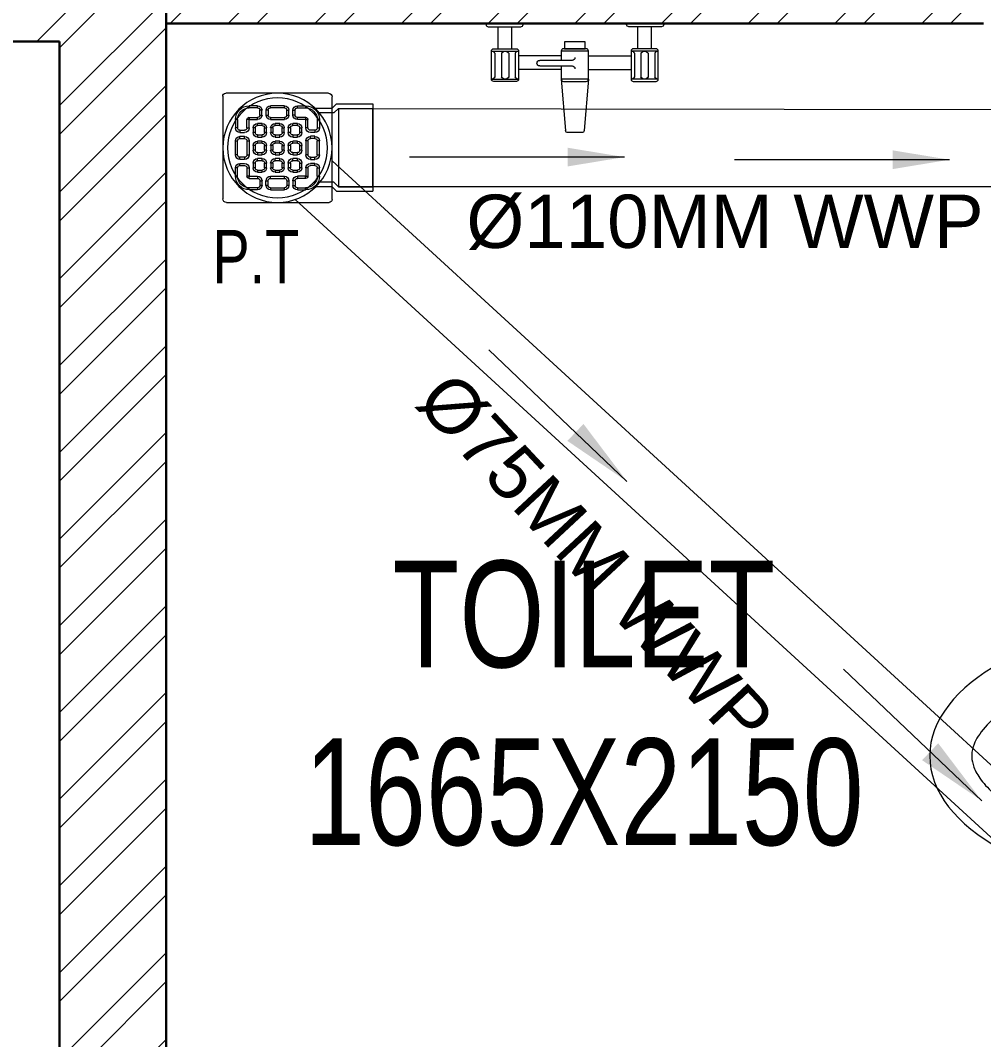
# Model space of a CAD drawing. Header units: millimetres. Extents: x 554 to 29966, y 4404 to 52986.
# Drawn here: x 13190 to 14545, y 19247 to 20680 of the extents above; entities that cross this region are included whole.
import ezdxf

# ---------------------------------------------------------------- set-up
doc = ezdxf.new("R2010")
doc.units = ezdxf.units.MM
doc.linetypes.add('DASHED2', pattern=[0.375, 0.25, -0.125])
for name, color, linetype, lineweight in [('A-TEXT-ROOM-50', 7, 'Continuous', 9), ('FUR', 7, 'Continuous', 15), ('PP-BEAM', 6, 'DASHED2', 30), ('PP-WALL', 7, 'Continuous', 30), ('WALL HATCH', 8, 'Continuous', 0)]:
    doc.layers.add(name, color=color, linetype=linetype, lineweight=lineweight)
doc.layers.add('SH - WWP', color=94, linetype='Continuous', lineweight=0, true_color=0x009e00)
doc.layers.add('SH- WWP', color=92, linetype='Continuous')
doc.styles.add('_MAA_200', font='Arial Narrow.ttf', dxfattribs={"height": 100})
doc.styles.add('ARIAL', font='Arial.ttf')
doc.styles.add('ARIEL', font='SANSS___.TTF', dxfattribs={"width": 0.75})
doc.styles.get("Standard").update_dxf_attribs({"font": 'arial.ttf'})
doc.dimstyles.new('COLUMN DIM PLAN', dxfattribs={"dimtxt": 100, "dimasz": 50, "dimexe": 0, "dimexo": 0, "dimgap": 30, "dimtad": 0, "dimdec": 0, "dimdsep": 46, "dimtxsty": '_MAA_200', "dimblk": 'ARCHTICK', "dimcen": 2.5, "dimdle": 50, "dimclrd": 256, "dimclre": 256, "dimclrt": 256, "dimadec": 0, "dimazin": 0, "dimtfac": 1, "dimtdec": 0, "dimtmove": 1, "dimatfit": 3, "dimfxl": 1, "dimlwd": -1, "dimlwe": -1, "dimarcsym": 0})
pattern_1 = [(45, (-2728487.74, 3305291.59), (-60.9879599, 60.9879599), []), (45, (-2728447.08, 3305291.59), (-60.9879599, 60.9879599), [])]

# ---------------------------------------------------------------- blocks, each defined once
blk = doc.blocks.new('BATH-MX-PN')
for p, q in [((0.504, 0), (-0.504, 0)), ((-4.218, -1.384), (-4.218, -0.172)), ((-3.468, -1.384), (-3.468, -0.172)), ((3.468, -1.384), (3.468, -0.172)), ((4.218, -1.384), (4.218, -0.172)), ((-0.75, -1.771), (-3.093, -1.771)), ((0.148, -2.024), (1.936, -2.024)), ((0.75, -1.771), (3.093, -1.771)), ((-0.75, -2.521), (-3.108, -2.521)), ((1.936, -2.327), (0.148, -2.327)), ((0.75, -2.521), (3.108, -2.521)), ((-0.75, -3.056), (-0.508, -5.884)), ((0.75, -3.056), (0.508, -5.884)), ((-0.384, -6), (0.384, -6))]:
    blk.add_line(p, q)
at = {"color": 3}
for p, q in [((-4.593, -1.509), (-3.093, -1.509)), ((-4.401, -1.634), (-4.401, -2.931)), ((-4.03, -1.634), (-4.03, -2.931)), ((-3.639, -1.634), (-3.639, -2.931)), ((-3.285, -1.634), (-3.285, -2.931)), ((-0.75, -1.509), (0.75, -1.509)), ((4.593, -1.509), (3.093, -1.509)), ((3.285, -1.634), (3.285, -2.931)), ((3.639, -1.634), (3.639, -2.931)), ((4.03, -1.634), (4.03, -2.931)), ((4.401, -1.634), (4.401, -2.931)), ((-4.593, -3.056), (-3.093, -3.056)), ((-0.75, -3.056), (0.75, -3.056)), ((4.593, -3.056), (3.093, -3.056))]:
    blk.add_line(p, q, dxfattribs=at)
for points in [[(-4.765, -0.172), (-2.975, -0.172, 0.414214), (-2.85, -0.047), (-2.85, 0), (-4.89, 0), (-4.89, -0.047, 0.414214)], [(4.765, -0.172), (2.975, -0.172, -0.414214), (2.85, -0.047), (2.85, 0), (4.89, 0), (4.89, -0.047, -0.414214)], [(-4.468, -1.384), (-3.218, -1.384, -0.414214), (-3.093, -1.509), (-3.093, -3.056, -0.414214), (-3.218, -3.181), (-4.468, -3.181, -0.414214), (-4.593, -3.056), (-4.593, -1.509, -0.414214)], [(4.468, -1.384), (3.218, -1.384, 0.414214), (3.093, -1.509), (3.093, -3.056, 0.414214), (3.218, -3.181), (4.468, -3.181, 0.414214), (4.593, -3.056), (4.593, -1.509, 0.414214)]]:
    blk.add_lwpolyline(points, format="xyb", close=True)
blk.add_lwpolyline([(-0.563, -1.009), (0.563, -1.009), (0.563, -1.384), (-0.563, -1.384)], close=True)
blk.add_lwpolyline([(0.75, -2.327), (0.75, -3.056, -0.414214), (0.625, -3.181), (-0.625, -3.181, -0.414214), (-0.75, -3.056), (-0.75, -1.509, -0.414214), (-0.625, -1.384), (0.625, -1.384, -0.414214), (0.75, -1.509), (0.75, -2.024)], format="xyb")
for centre, radius, start, end in [((-4.585, -1.706), 0.197, 21.405, 92.3779), ((-3.834, -1.725), 0.216, 24.9053, 155.0947), ((-3.101, -1.706), 0.197, 87.6221, 158.595), ((3.101, -1.706), 0.197, 21.405, 92.3779), ((3.834, -1.725), 0.216, 24.9053, 155.0947), ((4.585, -1.706), 0.197, 87.6221, 158.595), ((-4.585, -2.859), 0.197, 267.6221, 338.595), ((-3.834, -2.84), 0.216, 204.9053, 335.0947), ((-3.101, -2.859), 0.197, 201.405, 272.3779), ((3.101, -2.859), 0.197, 267.6221, 338.595), ((3.834, -2.84), 0.216, 204.9053, 335.0947), ((4.585, -2.859), 0.197, 201.405, 272.3779)]:
    blk.add_arc(centre, radius, start, end, dxfattribs=at)
for centre, radius, start, end in [((0.148, -1.872), 0.152, 180, 270), ((1.936, -2.176), 0.152, 270, 90), ((0.148, -2.479), 0.152, 90, 180), ((-0.384, -5.875), 0.125, 184.1102, 270), ((0.384, -5.875), 0.125, 270, 355.8898)]:
    blk.add_arc(centre, radius, start, end)
blk = doc.blocks.new('A$C34535F5F')
at = {"layer": 'FUR', "linetype": 'Continuous'}
blk.add_line((7.308, 0.629), (7.308, 15.367), dxfattribs=at)
for points in [[(0, 15.995), (9.488, 15.585)], [(0, 15.995), (0, 0)], [(0.452, 0.333), (0.452, 15.662), (7.308, 15.366)], [(0.452, 0.333), (7.308, 0.629)], [(0, 0), (9.488, 0.409)]]:
    blk.add_lwpolyline(points, dxfattribs=at)
for centre, radius, start, end in [((-82.434, 7.997), 88.274, 355.17063, 4.83821), ((14.108, 7.998), 4.544, 86.3774, 273.6226), ((10.285, 7.998), 1.941, 261.249, 98.751)]:
    blk.add_arc(centre, radius, start, end, dxfattribs=at)
blk.add_ellipse((8.092, 7.997), major_axis=(-15.027, 0), ratio=0.507145, start_param=1.662675, end_param=4.619316, dxfattribs=at)
blk.add_open_spline([(14.395, 3.463), (14.913, 3.598), (15.409, 3.75), (17.046, 4.324), (18.046, 4.82), (19.347, 5.699), (19.767, 6.068), (20.377, 6.759), (20.566, 7.077), (20.757, 7.56), (20.795, 7.744), (20.812, 8.098), (20.793, 8.272), (20.677, 8.666), (20.578, 8.888), (20.255, 9.38), (20.031, 9.65), (19.304, 10.334), (18.722, 10.755), (17.289, 11.539), (16.441, 11.903), (15.141, 12.326), (14.774, 12.433), (14.395, 12.532)], degree=3, knots=[2.047044, 2.047044, 2.047044, 2.047044, 2.17632, 2.17632, 2.497545, 2.497545, 2.720447, 2.720447, 2.943348, 2.943348, 3.116442, 3.116442, 3.289536, 3.289536, 3.46263, 3.46263, 3.635724, 3.635724, 3.88867, 3.88867, 4.141615, 4.141615, 4.236124, 4.236124, 4.236124, 4.236124], dxfattribs=at)
blk = doc.blocks.new('PP-P TRAP')
at = {"linetype": 'Continuous', "ltscale": 0.005}
for p, q in [((-556.19, 11572.4), (-571.66, 11572.4)), ((-550.02, 11572.4), (-554.38, 11568.04)), ((-550.02, 11497.4), (-550.02, 11572.4)), ((-550.02, 11572.4), (-516.88, 11572.4)), ((-554.38, 11568.04), (-567.72, 11568.04)), ((-554.38, 11501.76), (-568.2, 11501.76)), ((-550.02, 11497.4), (-554.38, 11501.76)), ((-556.19, 11497.4), (-572.26, 11497.4)), ((-550.02, 11497.4), (-516.88, 11497.4))]:
    blk.add_line(p, q, dxfattribs=at)
at = {"linetype": 'Continuous'}
for p, q in [((-551.83, 11576.76), (-556.2, 11572.38)), ((-551.83, 11576.76), (-516.88, 11576.76)), ((-516.88, 11493.04), (-516.88, 11576.76)), ((-551.83, 11493.04), (-556.19, 11497.4)), ((-551.83, 11493.04), (-516.88, 11493.04))]:
    blk.add_line(p, q, dxfattribs=at)
blk.add_line((-516.88, 11572.4), (-516.88, 11497.4))
at = {"linetype": 'Continuous', "ltscale": 0.005}
for radius in [52.33, 47.97]:
    blk.add_circle((-608.45, 11535.19), radius, dxfattribs=at)
blk = doc.blocks.new('PP-GRATING')
at = {"linetype": 'Continuous'}
for p, q in [((-969.9, -379.6), (-969.9, -277.9)), ((-966.4, -274.4), (-864.7, -274.4)), ((-861.8, -277.3), (-861.8, -379)), ((-943.8, -286.9), (-943.8, -289)), ((-935.6, -286.9), (-943.8, -286.9)), ((-935.6, -289), (-943.8, -289)), ((-935.6, -289), (-935.6, -286.9)), ((-933.3, -295.9), (-933.3, -291.3)), ((-931.2, -291.3), (-933.3, -291.3)), ((-931.2, -295.9), (-931.2, -291.3)), ((-927.3, -291.3), (-927.3, -295.9)), ((-925.2, -291.3), (-927.3, -291.3)), ((-925.2, -291.3), (-925.2, -295.9)), ((-922.8, -289), (-922.8, -286.9)), ((-922.8, -286.9), (-908.9, -286.9)), ((-922.8, -289), (-908.9, -289)), ((-908.9, -286.9), (-908.9, -289)), ((-906.6, -295.9), (-906.6, -291.3)), ((-904.5, -291.3), (-906.6, -291.3)), ((-904.5, -295.9), (-904.5, -291.3)), ((-900.5, -295.9), (-900.5, -291.3)), ((-900.5, -291.3), (-898.4, -291.3)), ((-898.4, -295.9), (-898.4, -291.3)), ((-896.1, -286.9), (-888, -286.9)), ((-896.1, -289), (-896.1, -286.9)), ((-896.1, -289), (-888, -289)), ((-888, -286.9), (-888, -289)), ((-955.4, -300.6), (-957.5, -300.6)), ((-957.5, -300.6), (-957.5, -308.7)), ((-955.4, -300.6), (-955.4, -308.7)), ((-946.1, -308.7), (-946.1, -300.6)), ((-944, -300.6), (-946.1, -300.6)), ((-944, -308.7), (-944, -300.6)), ((-943.8, -298.3), (-943.8, -300.4)), ((-943.8, -298.3), (-935.6, -298.3)), ((-943.8, -300.4), (-935.6, -300.4)), ((-935.6, -300.4), (-935.6, -298.3)), ((-933.3, -295.9), (-931.2, -295.9)), ((-927.3, -295.9), (-925.2, -295.9)), ((-922.8, -298.3), (-908.9, -298.3)), ((-922.8, -298.3), (-922.8, -300.4)), ((-922.8, -300.4), (-908.9, -300.4)), ((-908.9, -298.3), (-908.9, -300.4)), ((-906.6, -295.9), (-904.5, -295.9)), ((-898.4, -295.9), (-900.5, -295.9)), ((-888, -298.3), (-896.1, -298.3)), ((-896.1, -300.4), (-896.1, -298.3)), ((-888, -300.4), (-896.1, -300.4)), ((-888, -298.3), (-888, -300.4)), ((-887.8, -308.7), (-887.8, -300.6)), ((-887.8, -300.6), (-885.7, -300.6)), ((-885.7, -308.7), (-885.7, -300.6)), ((-876.4, -300.6), (-876.4, -308.7)), ((-876.4, -300.6), (-874.3, -300.6)), ((-874.3, -300.6), (-874.3, -308.7)), ((-955.4, -308.7), (-957.5, -308.7)), ((-953.1, -311), (-948.4, -311)), ((-953.1, -311), (-953.1, -313.1)), ((-946.1, -308.7), (-944, -308.7)), ((-940, -313.4), (-940, -308.7)), ((-937.9, -308.7), (-940, -308.7)), ((-937.9, -313.4), (-937.9, -308.7)), ((-935.6, -304.3), (-931, -304.3)), ((-935.6, -306.4), (-935.6, -304.3)), ((-935.6, -306.4), (-931, -306.4)), ((-931, -304.3), (-931, -306.4)), ((-928.7, -308.7), (-928.7, -313.4)), ((-926.6, -308.7), (-928.7, -308.7)), ((-926.6, -308.7), (-926.6, -313.4)), ((-922.6, -313.4), (-922.6, -308.7)), ((-920.5, -308.7), (-922.6, -308.7)), ((-920.5, -313.4), (-920.5, -308.7)), ((-918.2, -304.3), (-913.5, -304.3)), ((-918.2, -306.4), (-918.2, -304.3)), ((-918.2, -306.4), (-913.5, -306.4)), ((-913.5, -304.3), (-913.5, -306.4)), ((-911.2, -308.7), (-911.2, -313.4)), ((-909.1, -308.7), (-911.2, -308.7)), ((-909.1, -308.7), (-909.1, -313.4)), ((-905.2, -313.4), (-905.2, -308.7)), ((-903.1, -308.7), (-905.2, -308.7)), ((-903.1, -313.4), (-903.1, -308.7)), ((-900.8, -304.3), (-896.1, -304.3)), ((-900.8, -306.4), (-900.8, -304.3)), ((-900.8, -306.4), (-896.1, -306.4)), ((-896.1, -304.3), (-896.1, -306.4)), ((-893.8, -308.7), (-893.8, -313.4)), ((-891.7, -308.7), (-893.8, -308.7)), ((-891.7, -308.7), (-891.7, -313.4)), ((-885.7, -308.7), (-887.8, -308.7)), ((-878.7, -311), (-883.3, -311)), ((-878.7, -311), (-878.7, -313.1)), ((-876.4, -308.7), (-874.3, -308.7)), ((-957.5, -321.5), (-957.5, -335.4)), ((-955.4, -321.5), (-957.5, -321.5)), ((-955.4, -321.5), (-955.4, -335.4)), ((-953.1, -313.1), (-948.4, -313.1)), ((-948.4, -317.1), (-953.1, -317.1)), ((-953.1, -317.1), (-953.1, -319.2)), ((-948.4, -319.2), (-953.1, -319.2)), ((-948.4, -319.2), (-948.4, -317.1)), ((-946.1, -335.4), (-946.1, -321.5)), ((-946.1, -321.5), (-944, -321.5)), ((-944, -335.4), (-944, -321.5)), ((-937.9, -313.4), (-940, -313.4)), ((-931, -315.7), (-935.6, -315.7)), ((-935.6, -315.7), (-935.6, -317.8)), ((-931, -317.8), (-935.6, -317.8)), ((-935.6, -321.7), (-931, -321.7)), ((-935.6, -323.8), (-935.6, -321.7)), ((-931, -315.7), (-931, -317.8)), ((-931, -321.7), (-931, -323.8)), ((-928.7, -313.4), (-926.6, -313.4)), ((-920.5, -313.4), (-922.6, -313.4)), ((-913.5, -315.7), (-918.2, -315.7)), ((-918.2, -315.7), (-918.2, -317.8)), ((-913.5, -317.8), (-918.2, -317.8)), ((-918.2, -321.7), (-913.5, -321.7)), ((-918.2, -323.8), (-918.2, -321.7)), ((-913.5, -315.7), (-913.5, -317.8)), ((-913.5, -321.7), (-913.5, -323.8)), ((-911.2, -313.4), (-909.1, -313.4)), ((-903.1, -313.4), (-905.2, -313.4)), ((-896.1, -315.7), (-900.8, -315.7)), ((-900.8, -315.7), (-900.8, -317.8)), ((-896.1, -317.8), (-900.8, -317.8)), ((-900.8, -321.7), (-896.1, -321.7)), ((-900.8, -323.8), (-900.8, -321.7)), ((-896.1, -315.7), (-896.1, -317.8)), ((-896.1, -321.7), (-896.1, -323.8)), ((-893.8, -313.4), (-891.7, -313.4)), ((-887.8, -335.4), (-887.8, -321.5)), ((-885.7, -321.5), (-887.8, -321.5)), ((-885.7, -335.4), (-885.7, -321.5)), ((-878.7, -313.1), (-883.3, -313.1)), ((-883.3, -317.1), (-878.7, -317.1)), ((-883.3, -319.2), (-883.3, -317.1)), ((-883.3, -319.2), (-878.7, -319.2)), ((-878.7, -317.1), (-878.7, -319.2)), ((-876.4, -321.5), (-876.4, -335.4)), ((-876.4, -321.5), (-874.3, -321.5)), ((-874.3, -321.5), (-874.3, -335.4)), ((-940, -330.8), (-940, -326.1)), ((-937.9, -326.1), (-940, -326.1)), ((-937.9, -330.8), (-940, -330.8)), ((-937.9, -330.8), (-937.9, -326.1)), ((-935.6, -323.8), (-931, -323.8)), ((-928.7, -326.1), (-928.7, -330.8)), ((-926.6, -326.1), (-928.7, -326.1)), ((-928.7, -330.8), (-926.6, -330.8)), ((-926.6, -326.1), (-926.6, -330.8)), ((-922.6, -330.8), (-922.6, -326.1)), ((-920.5, -326.1), (-922.6, -326.1)), ((-920.5, -330.8), (-922.6, -330.8)), ((-920.5, -330.8), (-920.5, -326.1)), ((-918.2, -323.8), (-913.5, -323.8)), ((-911.2, -326.1), (-911.2, -330.8)), ((-909.1, -326.1), (-911.2, -326.1)), ((-911.2, -330.8), (-909.1, -330.8)), ((-909.1, -326.1), (-909.1, -330.8)), ((-905.2, -330.8), (-905.2, -326.1)), ((-903.1, -326.1), (-905.2, -326.1)), ((-903.1, -330.8), (-905.2, -330.8)), ((-903.1, -330.8), (-903.1, -326.1)), ((-900.8, -323.8), (-896.1, -323.8)), ((-893.8, -326.1), (-893.8, -330.8)), ((-891.7, -326.1), (-893.8, -326.1)), ((-893.8, -330.8), (-891.7, -330.8)), ((-891.7, -326.1), (-891.7, -330.8)), ((-957.5, -335.4), (-955.4, -335.4)), ((-953.1, -337.8), (-948.4, -337.8)), ((-953.1, -337.8), (-953.1, -339.9)), ((-953.1, -339.9), (-948.4, -339.9)), ((-948.4, -337.8), (-948.4, -339.9)), ((-946.1, -335.4), (-944, -335.4)), ((-931, -333.1), (-935.6, -333.1)), ((-935.6, -333.1), (-935.6, -335.2)), ((-931, -335.2), (-935.6, -335.2)), ((-935.6, -339.2), (-931, -339.2)), ((-935.6, -341.3), (-935.6, -339.2)), ((-935.6, -341.3), (-931, -341.3)), ((-931, -333.1), (-931, -335.2)), ((-931, -339.2), (-931, -341.3)), ((-913.5, -333.1), (-918.2, -333.1)), ((-918.2, -333.1), (-918.2, -335.2)), ((-913.5, -335.2), (-918.2, -335.2)), ((-918.2, -339.2), (-913.5, -339.2)), ((-918.2, -341.3), (-918.2, -339.2)), ((-918.2, -341.3), (-913.5, -341.3)), ((-913.5, -333.1), (-913.5, -335.2)), ((-913.5, -339.2), (-913.5, -341.3)), ((-896.1, -333.1), (-900.8, -333.1)), ((-900.8, -333.1), (-900.8, -335.2)), ((-896.1, -335.2), (-900.8, -335.2)), ((-900.8, -339.2), (-896.1, -339.2)), ((-900.8, -341.3), (-900.8, -339.2)), ((-900.8, -341.3), (-896.1, -341.3)), ((-896.1, -333.1), (-896.1, -335.2)), ((-896.1, -339.2), (-896.1, -341.3)), ((-885.7, -335.4), (-887.8, -335.4)), ((-878.7, -337.8), (-883.3, -337.8)), ((-883.3, -337.8), (-883.3, -339.9)), ((-878.7, -339.9), (-883.3, -339.9)), ((-878.7, -337.8), (-878.7, -339.9)), ((-874.3, -335.4), (-876.4, -335.4)), ((-957.5, -356.4), (-957.5, -348.2)), ((-955.4, -348.2), (-957.5, -348.2)), ((-955.4, -356.4), (-955.4, -348.2)), ((-953.1, -345.9), (-953.1, -343.8)), ((-953.1, -343.8), (-948.4, -343.8)), ((-953.1, -345.9), (-948.4, -345.9)), ((-946.1, -348.2), (-944, -348.2)), ((-946.1, -348.2), (-946.1, -356.4)), ((-944, -348.2), (-944, -356.4)), ((-940, -348.2), (-940, -343.6)), ((-937.9, -343.6), (-940, -343.6)), ((-937.9, -348.2), (-940, -348.2)), ((-937.9, -348.2), (-937.9, -343.6)), ((-931, -350.5), (-935.6, -350.5)), ((-935.6, -350.5), (-935.6, -352.6)), ((-931, -352.6), (-935.6, -352.6)), ((-931, -350.5), (-931, -352.6)), ((-928.7, -343.6), (-928.7, -348.2)), ((-926.6, -343.6), (-928.7, -343.6)), ((-928.7, -348.2), (-926.6, -348.2)), ((-926.6, -343.6), (-926.6, -348.2)), ((-922.6, -348.2), (-922.6, -343.6)), ((-920.5, -343.6), (-922.6, -343.6)), ((-920.5, -348.2), (-922.6, -348.2)), ((-920.5, -348.2), (-920.5, -343.6)), ((-913.5, -350.5), (-918.2, -350.5)), ((-918.2, -350.5), (-918.2, -352.6)), ((-913.5, -352.6), (-918.2, -352.6)), ((-913.5, -350.5), (-913.5, -352.6)), ((-911.2, -343.6), (-911.2, -348.2)), ((-909.1, -343.6), (-911.2, -343.6)), ((-911.2, -348.2), (-909.1, -348.2)), ((-909.1, -343.6), (-909.1, -348.2)), ((-905.2, -348.2), (-905.2, -343.6)), ((-903.1, -343.6), (-905.2, -343.6)), ((-903.1, -348.2), (-905.2, -348.2)), ((-903.1, -348.2), (-903.1, -343.6)), ((-896.1, -350.5), (-900.8, -350.5)), ((-900.8, -350.5), (-900.8, -352.6)), ((-896.1, -352.6), (-900.8, -352.6)), ((-896.1, -350.5), (-896.1, -352.6)), ((-893.8, -343.6), (-893.8, -348.2)), ((-891.7, -343.6), (-893.8, -343.6)), ((-893.8, -348.2), (-891.7, -348.2)), ((-891.7, -343.6), (-891.7, -348.2)), ((-887.8, -348.2), (-887.8, -356.4)), ((-885.7, -348.2), (-887.8, -348.2)), ((-885.7, -348.2), (-885.7, -356.4)), ((-878.7, -343.8), (-883.3, -343.8)), ((-878.7, -345.9), (-883.3, -345.9)), ((-878.7, -345.9), (-878.7, -343.8)), ((-876.4, -348.2), (-874.3, -348.2)), ((-876.4, -356.4), (-876.4, -348.2)), ((-874.3, -356.4), (-874.3, -348.2)), ((-955.4, -356.4), (-957.5, -356.4)), ((-944, -356.4), (-946.1, -356.4)), ((-943.8, -356.6), (-935.6, -356.6)), ((-943.8, -358.7), (-943.8, -356.6)), ((-943.8, -358.7), (-935.6, -358.7)), ((-935.6, -356.6), (-935.6, -358.7)), ((-933.3, -361), (-933.3, -365.7)), ((-933.3, -361), (-931.2, -361)), ((-931.2, -361), (-931.2, -365.7)), ((-927.3, -365.7), (-927.3, -361)), ((-927.3, -361), (-925.2, -361)), ((-925.2, -365.7), (-925.2, -361)), ((-922.8, -356.6), (-908.9, -356.6)), ((-922.8, -358.7), (-922.8, -356.6)), ((-922.8, -358.7), (-908.9, -358.7)), ((-908.9, -358.7), (-908.9, -356.6)), ((-906.6, -361), (-906.6, -365.7)), ((-906.6, -361), (-904.5, -361)), ((-904.5, -361), (-904.5, -365.7)), ((-900.5, -361), (-900.5, -365.7)), ((-898.4, -361), (-900.5, -361)), ((-898.4, -361), (-898.4, -365.7)), ((-888, -356.6), (-896.1, -356.6)), ((-896.1, -356.6), (-896.1, -358.7)), ((-888, -358.7), (-896.1, -358.7)), ((-888, -358.7), (-888, -356.6)), ((-887.8, -356.4), (-885.7, -356.4)), ((-876.4, -356.4), (-874.3, -356.4)), ((-943.8, -370.1), (-943.8, -368)), ((-935.6, -368), (-943.8, -368)), ((-935.6, -370.1), (-943.8, -370.1)), ((-935.6, -368), (-935.6, -370.1)), ((-931.2, -365.7), (-933.3, -365.7)), ((-925.2, -365.7), (-927.3, -365.7)), ((-908.9, -368), (-922.8, -368)), ((-922.8, -368), (-922.8, -370.1)), ((-908.9, -370.1), (-922.8, -370.1)), ((-908.9, -368), (-908.9, -370.1)), ((-906.6, -365.7), (-904.5, -365.7)), ((-900.5, -365.7), (-898.4, -365.7)), ((-896.1, -368), (-896.1, -370.1)), ((-896.1, -368), (-888, -368)), ((-896.1, -370.1), (-888, -370.1)), ((-888, -370.1), (-888, -368)), ((-865.3, -382.5), (-967, -382.5))]:
    blk.add_line(p, q, dxfattribs=at)
for centre, radius, start, end in [((-966.4, -277.9), 3.49, 90, 180), ((-864.7, -277.3), 2.9, 360, 90), ((-943.8, -300.6), 13.7, 90, 180), ((-943.8, -300.6), 11.6, 90, 180), ((-935.6, -291.3), 4.42, 360, 90), ((-935.6, -291.3), 2.32, 360, 90), ((-922.8, -291.3), 4.42, 90, 180), ((-922.8, -291.3), 2.32, 90, 180), ((-908.9, -291.3), 4.42, 360, 90), ((-908.9, -291.3), 2.32, 360, 90), ((-896.1, -291.3), 4.42, 90, 180), ((-896.1, -291.3), 2.32, 90, 180), ((-888, -300.6), 13.7, 0, 90), ((-888, -300.6), 11.6, 0, 90), ((-943.8, -300.6), 2.32, 90, 180), ((-943.8, -300.6), 0.232, 90, 180), ((-935.6, -295.9), 4.42, 270, 360), ((-935.6, -295.9), 2.32, 270, 360), ((-922.8, -295.9), 4.42, 180, 270), ((-922.8, -295.9), 2.32, 180, 270), ((-908.9, -295.9), 4.42, 270, 360), ((-908.9, -295.9), 2.32, 270, 360), ((-896.1, -295.9), 4.42, 180, 270), ((-896.1, -295.9), 2.32, 180, 270), ((-888, -300.6), 2.32, 0, 90), ((-888, -300.6), 0.232, 0, 90), ((-953.1, -308.7), 4.42, 180, 270), ((-953.1, -308.7), 2.32, 180, 270), ((-948.4, -308.7), 4.42, 270, 360), ((-948.4, -308.7), 2.32, 270, 360), ((-935.6, -308.7), 4.42, 90, 180), ((-935.6, -308.7), 2.32, 90, 180), ((-935.6, -308.7), 2.32, 90, 180), ((-931, -308.7), 4.42, 360, 90), ((-931, -308.7), 2.32, 360, 90), ((-918.2, -308.7), 4.42, 90, 180), ((-918.2, -308.7), 2.32, 90, 180), ((-918.2, -308.7), 2.32, 90, 180), ((-913.5, -308.7), 4.42, 360, 90), ((-913.5, -308.7), 2.32, 360, 90), ((-900.8, -308.7), 4.42, 90, 180), ((-900.8, -308.7), 2.32, 90, 180), ((-896.1, -308.7), 4.42, 360, 90), ((-896.1, -308.7), 2.32, 360, 90), ((-883.3, -308.7), 4.42, 180, 270), ((-883.3, -308.7), 2.32, 180, 270), ((-878.7, -308.7), 2.32, 270, 0), ((-878.7, -308.7), 4.42, 270, 0), ((-953.1, -321.5), 4.42, 90, 180), ((-953.1, -321.5), 2.32, 90, 180), ((-948.4, -321.5), 4.42, 360, 90), ((-948.4, -321.5), 2.32, 360, 90), ((-935.6, -313.4), 4.42, 180, 270), ((-935.6, -326.1), 4.42, 90, 180), ((-935.6, -313.4), 2.32, 180, 270), ((-931, -313.4), 2.32, 270, 360), ((-931, -313.4), 4.42, 270, 0), ((-931, -326.1), 4.42, 360, 90), ((-918.2, -313.4), 4.42, 180, 270), ((-918.2, -326.1), 4.42, 90, 180), ((-918.2, -313.4), 2.32, 180, 270), ((-913.5, -313.4), 2.32, 270, 0), ((-913.5, -313.4), 4.42, 270, 0), ((-913.5, -326.1), 4.42, 360, 90), ((-900.8, -313.4), 4.42, 180, 270), ((-900.8, -326.1), 4.42, 90, 180), ((-900.8, -313.4), 2.32, 180, 270), ((-896.1, -313.4), 2.32, 270, 0), ((-896.1, -313.4), 4.42, 270, 0), ((-896.1, -326.1), 4.42, 360, 90), ((-883.3, -321.5), 4.42, 90, 180), ((-883.3, -321.5), 2.32, 90, 180), ((-878.7, -321.5), 4.42, 360, 90), ((-878.7, -321.5), 2.32, 360, 90), ((-935.6, -330.8), 4.42, 180, 270), ((-935.6, -326.1), 2.32, 90, 180), ((-935.6, -326.1), 2.32, 90, 180), ((-935.6, -330.8), 2.32, 180, 270), ((-931, -326.1), 2.32, 360, 90), ((-931, -330.8), 2.32, 270, 360), ((-931, -330.8), 4.42, 270, 0), ((-918.2, -330.8), 4.42, 180, 270), ((-918.2, -326.1), 2.32, 90, 180), ((-918.2, -326.1), 2.32, 90, 180), ((-918.2, -330.8), 2.32, 180, 270), ((-913.5, -326.1), 2.32, 360, 90), ((-913.5, -330.8), 2.32, 270, 0), ((-913.5, -330.8), 4.42, 270, 0), ((-900.8, -330.8), 4.42, 180, 270), ((-900.8, -326.1), 2.32, 90, 180), ((-900.8, -326.1), 2.32, 90, 180), ((-900.8, -330.8), 2.32, 180, 270), ((-896.1, -326.1), 2.32, 360, 90), ((-896.1, -330.8), 2.32, 270, 0), ((-896.1, -330.8), 4.42, 270, 0), ((-953.1, -335.4), 4.42, 180, 270), ((-953.1, -335.4), 2.32, 180, 270), ((-948.4, -335.4), 4.42, 270, 360), ((-948.4, -335.4), 2.32, 270, 360), ((-935.6, -343.6), 4.42, 90, 180), ((-935.6, -343.6), 2.32, 90, 180), ((-935.6, -343.6), 2.32, 90, 180), ((-931, -343.6), 4.42, 360, 90), ((-931, -343.6), 2.32, 360, 90), ((-918.2, -343.6), 4.42, 90, 180), ((-918.2, -343.6), 2.32, 90, 180), ((-918.2, -343.6), 2.32, 90, 180), ((-913.5, -343.6), 4.42, 360, 90), ((-913.5, -343.6), 2.32, 360, 90), ((-900.8, -343.6), 4.42, 90, 180), ((-900.8, -343.6), 2.32, 90, 180), ((-900.8, -343.6), 2.32, 90, 180), ((-896.1, -343.6), 4.42, 360, 90), ((-896.1, -343.6), 2.32, 360, 90), ((-883.3, -335.4), 4.42, 180, 270), ((-883.3, -335.4), 2.32, 180, 270), ((-878.7, -335.4), 2.32, 270, 0), ((-878.7, -335.4), 4.42, 270, 0), ((-953.1, -348.2), 4.42, 90, 180), ((-953.1, -348.2), 2.32, 90, 180), ((-948.4, -348.2), 4.42, 360, 90), ((-948.4, -348.2), 2.32, 360, 90), ((-935.6, -348.2), 4.42, 180, 270), ((-935.6, -348.2), 2.32, 180, 270), ((-931, -348.2), 2.32, 270, 360), ((-931, -348.2), 4.42, 270, 0), ((-918.2, -348.2), 4.42, 180, 270), ((-918.2, -348.2), 2.32, 180, 270), ((-913.5, -348.2), 2.32, 270, 0), ((-913.5, -348.2), 4.42, 270, 0), ((-900.8, -348.2), 4.42, 180, 270), ((-900.8, -348.2), 2.32, 180, 270), ((-896.1, -348.2), 2.32, 270, 0), ((-896.1, -348.2), 4.42, 270, 0), ((-883.3, -348.2), 4.42, 90, 180), ((-883.3, -348.2), 2.32, 90, 180), ((-878.7, -348.2), 4.42, 360, 90), ((-878.7, -348.2), 2.32, 360, 90), ((-943.8, -356.4), 13.7, 180, 270), ((-943.8, -356.4), 11.6, 180, 270), ((-943.8, -356.4), 2.32, 180, 270), ((-943.8, -356.4), 0.232, 180, 270), ((-935.6, -361), 4.42, 360, 90), ((-935.6, -361), 2.32, 360, 90), ((-922.8, -361), 4.42, 90, 180), ((-922.8, -361), 2.32, 90, 180), ((-908.9, -361), 4.42, 360, 90), ((-908.9, -361), 2.32, 360, 90), ((-896.1, -361), 4.42, 90, 180), ((-896.1, -361), 2.32, 90, 180), ((-888, -356.4), 2.32, 270, 360), ((-888, -356.4), 0.232, 270, 360), ((-888, -356.4), 13.7, 270, 360), ((-888, -356.4), 11.6, 270, 360), ((-935.6, -365.7), 4.42, 270, 0), ((-935.6, -365.7), 2.32, 270, 0), ((-922.8, -365.7), 4.42, 180, 270), ((-922.8, -365.7), 2.32, 180, 270), ((-908.9, -365.7), 2.32, 269.679, 359.679), ((-908.9, -365.7), 4.42, 269.679, 359.679), ((-896.1, -365.7), 4.42, 180, 270), ((-896.1, -365.7), 2.32, 180, 270), ((-967.4, -380), 2.55, 171.2591, 278.7567), ((-865.3, -379), 3.49, 270, 360)]:
    blk.add_arc(centre, radius, start, end, dxfattribs=at)
blk = doc.blocks.new('_ArchTick')
at = {"color": 0, "linetype": 'ByBlock', "const_width": 0.15}
blk.add_lwpolyline([(-0.5, -0.5), (0.5, 0.5)], dxfattribs=at)

msp = doc.modelspace()

# ---------------------------------------------------------------- hatches: boundary and pattern name
at = {"layer": 'WALL HATCH'}
h = msp.add_hatch(dxfattribs=at)
h.set_pattern_fill('ANSI32', color=256, scale=230, style=0)
h.set_pattern_definition(pattern_1)
h.paths.add_polyline_path([(13495.4, 22940.6), (13245.4, 22940.6), (13245.4, 23040.6), (13495.4, 23040.6)])
h.paths.add_polyline_path([(13245.4, 18425.6), (13395.4, 18425.6), (13395.4, 22940.6), (13245.4, 22940.6)])
h = msp.add_hatch(dxfattribs=at)
h.set_pattern_fill('ANSI32', color=256, scale=230, style=0)
h.set_pattern_definition(pattern_1)
h.paths.add_polyline_path([(8180.4, 20650.6), (13245.4, 20650.6), (13245.4, 20800.6), (8180.4, 20800.6)])
h = msp.add_hatch(dxfattribs=at)
h.set_pattern_fill('ANSI32', color=256, scale=230, style=0)
h.set_pattern_definition(pattern_1)
h.paths.add_polyline_path([(13395.4, 20675.6), (14545.4, 20675.6), (14545.4, 20775.6), (13395.4, 20775.6)])

# ---------------------------------------------------------------- linework, layer by layer
at = {"layer": 'PP-BEAM', "lineweight": 30, "ltscale": 3}
msp.add_line((13395.4, 24090.6), (13395.4, 17375.6), dxfattribs=at)
at = {"layer": 'PP-WALL', "ltscale": 0.6}
for p, q in [((13395.4, 18525.6), (13395.4, 20675.6)), ((14545.4, 20675.6), (13395.4, 20675.6)), ((13245.4, 20650.6), (8180.4, 20650.6)), ((13245.4, 18425.6), (13245.4, 20650.6))]:
    msp.add_line(p, q, dxfattribs=at)
at = {"layer": 'SH - WWP'}
for p, q in [((13637.7, 20556.3), (14739.5, 20554.8)), ((14795.4, 19413), (13628.8, 20482.5)), ((13637.8, 20446.3), (14744, 20446.3)), ((14744.8, 19357.7), (13577, 20428.3))]:
    msp.add_line(p, q, dxfattribs=at)

# ---------------------------------------------------------------- block references
at = {"layer": 'FUR', "xscale": -25.55555555503815, "yscale": 25.55555555503815, "zscale": 25.5555555550018}
msp.add_blockref('BATH-MX-PN', (13970.4, 20675.6), dxfattribs=at)
at = {"layer": 'FUR', "linetype": 'Continuous', "extrusion": (0, 0, -1), "xscale": -25.55555555550383, "yscale": 25.55555555550383, "zscale": -25.55555555545652, "rotation": 180}
msp.add_blockref('A$C34535F5F', (-15060.4, 19849.9), dxfattribs=at)
at = {"layer": 'SH - WWP'}
for name, p, xscale, yscale, zscale, rotation in [('PP-GRATING', (14853, 20034.3), -1.420423502823728, 1.420423502823728, 1.420423502823728, 180), ('PP-P TRAP', (14444.8, 37425.5), -1.467216459969243, 1.467216459969243, 1.467216459969243, 179.9999999905962)]:
    msp.add_blockref(name, p, dxfattribs=dict(at, xscale=xscale, yscale=yscale, zscale=zscale, rotation=rotation))

# ---------------------------------------------------------------- texts
at = {"layer": 'A-TEXT-ROOM-50', "insert": (13983.2, 19920.2), "char_height": 150, "width": 1108.685, "attachment_point": 2, "style": 'ARIAL'}
msp.add_mtext('{\\fSwis721 LtCn BT|b0|i0|c0|p34;TOILET\\P1665X2150}', dxfattribs=at)
at = {"layer": 'SH- WWP', "lineweight": 30, "insert": (13794.2, 20435.1), "char_height": 75, "width": 774.871, "attachment_point": 1}
msp.add_mtext('\\pxqc;\\A1;\\fArial|b0|i0|c0|p34;\\C3;Ø110MM WWP', dxfattribs=at)
at = {"layer": 'SH- WWP', "lineweight": 30, "insert": (14291.4, 19664), "char_height": 75, "width": 774.871, "attachment_point": 3, "rotation": 312.9926}
msp.add_mtext('\\pxqc;\\A1;\\fArial|b0|i0|c0|p34;\\C3;Ø75MM WWP', dxfattribs=at)
at = {"layer": 'WALL HATCH', "color": 5, "insert": (13431.2, 20385.4), "char_height": 75, "width": 180.97, "attachment_point": 1, "style": 'ARIEL'}
msp.add_mtext('\\pxqc;{\\fArial|b0|i0|c0|p2;\\C3;P.T}', dxfattribs=at)

# ---------------------------------------------------------------- leaders
at = {"layer": 'SH - WWP'}
for points, override in [([(14040.3, 20487.9), (13737.7, 20487.9)], {"dimasz": 80, "dimgap": 30, "dimtad": 0, "dimfxl": 5, "dimarcsym": 2}), ([(14497.6, 20484.2), (14195, 20484.2)], {"dimasz": 80, "dimgap": 30, "dimtad": 0, "dimfxl": 5, "dimarcsym": 2}), ([(14043.7, 20031.7), (13849.2, 20216.7)], {"dimasz": 100, "dimgap": 30, "dimtad": 0, "dimfxl": 5, "dimarcsym": 2}), ([(14542.7, 19582.6), (14348.2, 19767.5)], {"dimasz": 100, "dimgap": 30, "dimtad": 0, "dimfxl": 5, "dimarcsym": 2})]:
    msp.add_leader(points, dimstyle='COLUMN DIM PLAN', override=override, dxfattribs=at)

doc.saveas('drawing.dxf')
